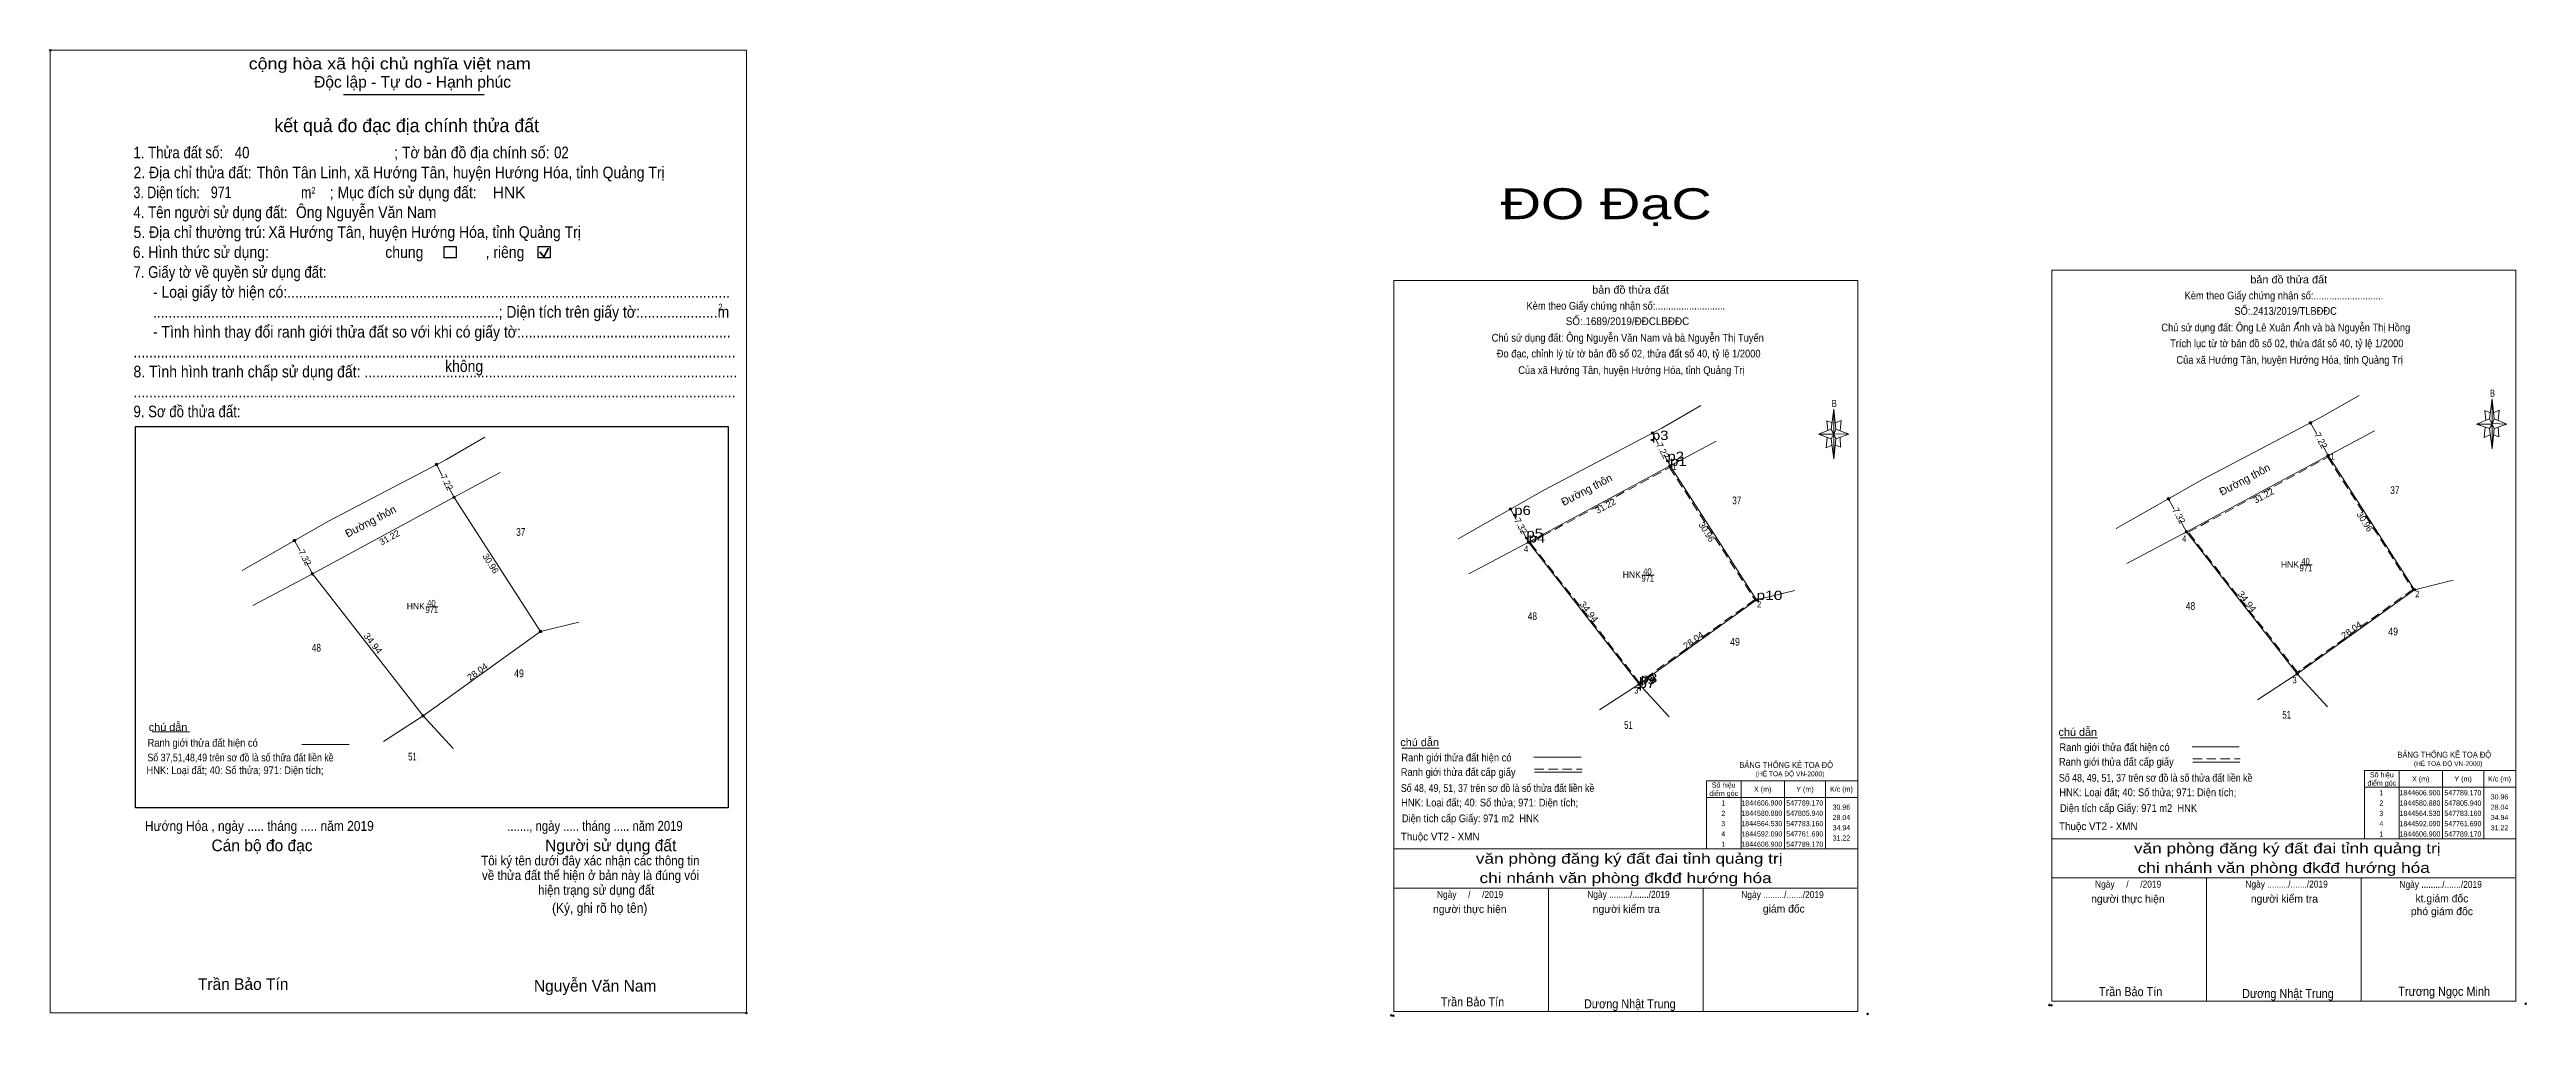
# Model space of a CAD drawing. Header units: metres. Extents: x 547475 to 547955, y 1844500 to 1844688.
import ezdxf
from ezdxf.enums import TextEntityAlignment as Align

# ---------------------------------------------------------------- set-up
doc = ezdxf.new("R2010")
doc.units = ezdxf.units.M
doc.header["$LTSCALE"] = 0.6
doc.header["$PDMODE"] = 32
doc.header["$PDSIZE"] = 0.3
doc.linetypes.add('MEDIUM_DASHED', pattern=[4.5, 3, -1.5])
for name, color, linetype, lineweight in [('1', 7, 'Continuous', 13), ('10', 7, 'Continuous', 13), ('13', 7, 'Continuous', 13), ('17', 7, 'Continuous', 13), ('2', 7, 'Continuous', 25), ('5', 7, 'Continuous', 13), ('6', 7, 'Continuous', 13), ('63', 7, 'Continuous', 13)]:
    doc.layers.add(name, color=color, linetype=linetype, lineweight=lineweight)
doc.layers.add('12', color=7, linetype='Continuous')
doc.layers.add('7', color=7, linetype='Continuous')

msp = doc.modelspace()

# ---------------------------------------------------------------- hatches: boundary and pattern name
at = {"layer": '1'}
for points in [[(547786.01, 1844613.26, 1), (547785.51, 1844613.26, 1)], [(547913.65, 1844615.25, 1), (547913.15, 1844615.25, 1)], [(547550.17, 1844607.14, 1), (547549.67, 1844607.14, 1)], [(547789.42, 1844606.9, 1), (547788.92, 1844606.9, 1)], [(547917.06, 1844608.89, 1), (547916.56, 1844608.89, 1)], [(547553.58, 1844600.78, 1), (547553.08, 1844600.78, 1)], [(547758.47, 1844598.53, 1), (547757.97, 1844598.53, 1)], [(547886.11, 1844600.52, 1), (547885.61, 1844600.52, 1)], [(547522.63, 1844592.41, 1), (547522.13, 1844592.41, 1)], [(547761.94, 1844592.09, 1), (547761.44, 1844592.09, 1)], [(547889.58, 1844594.08, 1), (547889.08, 1844594.08, 1)], [(547526.1, 1844585.97, 1), (547525.6, 1844585.97, 1)], [(547933.83, 1844582.87, 1), (547933.33, 1844582.87, 1)], [(547806.19, 1844580.88, 1), (547805.69, 1844580.88, 1)], [(547570.35, 1844574.76, 1), (547569.85, 1844574.76, 1)], [(547783.41, 1844564.53, 1), (547782.91, 1844564.53, 1)], [(547911.05, 1844566.52, 1), (547910.55, 1844566.52, 1)], [(547547.57, 1844558.41, 1), (547547.07, 1844558.41, 1)]]:
    msp.add_hatch(color=256, dxfattribs=at).paths.add_polyline_path(points)
at = {"layer": '5'}
msp.add_hatch(color=256, dxfattribs=at).paths.add_polyline_path([(547910.71, 1844634.4), (547911, 1844634.6), (547911.04, 1844634.63), (547911.07, 1844634.67), (547911.08, 1844634.7), (547911.06, 1844634.74), (547911.03, 1844634.77), (547910.97, 1844634.75), (547910.93, 1844634.71), (547910.91, 1844634.7), (547910.62, 1844634.4)])

# ---------------------------------------------------------------- linework, layer by layer
at = {"layer": '1', "linetype": 'MEDIUM_DASHED'}
for points in [[(547789.09, 1844606.57), (547805.6, 1844580.94), (547783.21, 1844564.87), (547762.07, 1844592.01)], [(547916.73, 1844608.56), (547933.24, 1844582.93), (547910.85, 1844566.86), (547889.71, 1844594)]]:
    msp.add_lwpolyline(points, close=True, dxfattribs=at)
at = {"layer": '1'}
for centre in [(547785.76, 1844613.26), (547913.4, 1844615.25), (547549.92, 1844607.14), (547789.17, 1844606.9), (547916.81, 1844608.89), (547553.33, 1844600.78), (547758.22, 1844598.53), (547885.86, 1844600.52), (547522.38, 1844592.41), (547761.69, 1844592.09), (547889.33, 1844594.08), (547525.85, 1844585.97), (547933.58, 1844582.87), (547805.94, 1844580.88), (547570.1, 1844574.76), (547783.16, 1844564.53), (547910.8, 1844566.52), (547547.32, 1844558.41)]:
    msp.add_circle(centre, 0.25, dxfattribs=at)
at = {"layer": '10'}
for p, q in [((547795.17, 1844618.57), (547787.55, 1844614.19)), ((547922.81, 1844620.56), (547915.19, 1844616.18)), ((547559.33, 1844612.45), (547551.71, 1844608.07)), ((547785.76, 1844613.26), (547786.95, 1844611.04)), ((547788.96, 1844606.79), (547798.13, 1844611.7)), ((547913.4, 1844615.25), (547914.59, 1844613.03)), ((547916.6, 1844608.78), (547925.77, 1844613.69)), ((547549.92, 1844607.14), (547551.11, 1844604.92)), ((547760.98, 1844591.71), (547788.96, 1844606.79)), ((547788.03, 1844609.03), (547789.17, 1844606.9)), ((547888.62, 1844593.7), (547916.6, 1844608.78)), ((547915.67, 1844611.02), (547916.81, 1844608.89)), ((547552.19, 1844602.91), (547553.33, 1844600.78)), ((547553.12, 1844600.67), (547562.29, 1844605.58)), ((547525.14, 1844585.59), (547553.12, 1844600.67)), ((547758.22, 1844598.53), (547759.31, 1844596.51)), ((547885.86, 1844600.52), (547886.95, 1844598.5)), ((547522.38, 1844592.41), (547523.47, 1844590.39)), ((547760.46, 1844594.38), (547761.69, 1844592.09)), ((547877.78, 1844587.94), (547888.62, 1844593.7)), ((547888.1, 1844596.37), (547889.33, 1844594.08)), ((547524.62, 1844588.26), (547525.85, 1844585.97)), ((547750.14, 1844585.95), (547760.98, 1844591.71)), ((547514.3, 1844579.83), (547525.14, 1844585.59)), ((547805.94, 1844580.88), (547813.4, 1844582.7)), ((547933.58, 1844582.87), (547941.04, 1844584.69)), ((547570.1, 1844574.76), (547577.56, 1844576.58)), ((547783.16, 1844564.53), (547775.48, 1844559.55)), ((547783.16, 1844564.53), (547789.03, 1844558.19)), ((547910.8, 1844566.52), (547903.12, 1844561.54)), ((547910.8, 1844566.52), (547916.67, 1844560.18)), ((547547.32, 1844558.41), (547539.64, 1844553.43)), ((547547.32, 1844558.41), (547553.19, 1844552.07))]:
    msp.add_line(p, q, dxfattribs=at)
for points in [[(547915.19, 1844616.18), (547892.31, 1844604.2), (547875.71, 1844594.73)], [(547787.55, 1844614.19), (547764.67, 1844602.21), (547748.07, 1844592.74)], [(547551.71, 1844608.07), (547528.83, 1844596.09), (547512.23, 1844586.62)], [(547789.17, 1844606.9), (547805.94, 1844580.88), (547783.16, 1844564.53), (547761.69, 1844592.09)], [(547916.81, 1844608.89), (547933.58, 1844582.87), (547910.8, 1844566.52), (547889.33, 1844594.08)], [(547553.33, 1844600.78), (547570.1, 1844574.76), (547547.32, 1844558.41), (547525.85, 1844585.97)]]:
    msp.add_lwpolyline(points, dxfattribs=at)
at = {"layer": '13'}
for p, q in [((547911.35, 1844587.67), (547913.7, 1844587.67)), ((547783.71, 1844585.68), (547786.06, 1844585.68)), ((547547.87, 1844579.56), (547550.22, 1844579.56))]:
    msp.add_line(p, q, dxfattribs=at)
at = {"layer": '17'}
for p, q in [((547494.81, 1844555.29), (547502.05, 1844555.29)), ((547864.81, 1844554.11), (547872.05, 1844554.11)), ((547737.17, 1844552.12), (547744.41, 1844552.12))]:
    msp.add_line(p, q, dxfattribs=at)
at = {"layer": '2'}
for p, q in [((547531.89, 1844678.94), (547559.19, 1844678.94)), ((547491.58, 1844614.55), (547606.52, 1844614.55)), ((547606.52, 1844614.55), (547606.52, 1844540.56))]:
    msp.add_line(p, q, dxfattribs=at)
at = {"layer": '2', "lineweight": 35}
for p, q in [((547569.97, 1844648.42), (547570.74, 1844647.42)), ((547570.74, 1844647.42), (547571.67, 1844649.09))]:
    msp.add_line(p, q, dxfattribs=at)
at = {"layer": '2', "lineweight": 13}
msp.add_lwpolyline([(547475.03, 1844687.5), (547610.03, 1844687.5), (547610.03, 1844500.77), (547475.03, 1844500.77)], close=True, dxfattribs=at)
at = {"layer": '2'}
for points in [[(547551.42, 1844649.42), (547553.74, 1844649.42), (547553.74, 1844647.26), (547551.42, 1844647.26)], [(547569.67, 1844649.42), (547571.99, 1844649.42), (547571.99, 1844647.26), (547569.67, 1844647.26)]]:
    msp.add_lwpolyline(points, close=True, dxfattribs=at)
msp.add_lwpolyline([(547606.52, 1844540.56), (547491.58, 1844540.56), (547491.58, 1844614.55)], dxfattribs=at)
for p in [(547475.03, 1844687.5), (547610.03, 1844500.77)]:
    msp.add_point(p, dxfattribs=at)
at = {"layer": '5'}
for p, q in [((547820.45, 1844614.02), (547820.95, 1844617.92)), ((547948.09, 1844616.01), (547948.59, 1844619.91)), ((547948.99, 1844616.01), (547951.49, 1844615.01)), ((547820.45, 1844612.12), (547817.95, 1844613.02)), ((547821.35, 1844612.12), (547820.95, 1844608.22)), ((547821.35, 1844614.02), (547823.85, 1844613.02)), ((547822.15, 1844612.42), (547822.25, 1844610.52)), ((547948.09, 1844614.11), (547945.59, 1844615.01)), ((547948.99, 1844614.11), (547948.59, 1844610.21)), ((547949.89, 1844612.51), (547948.89, 1844612.91)), ((547949.79, 1844614.41), (547949.89, 1844612.51)), ((547822.25, 1844610.52), (547821.25, 1844610.92)), ((547863.22, 1844534.57), (547953.22, 1844534.57)), ((547735.58, 1844532.58), (547825.58, 1844532.58)), ((547735.58, 1844524.98), (547825.38, 1844524.98)), ((547735.58, 1844524.98), (547825.38, 1844524.98)), ((547735.58, 1844524.98), (547825.38, 1844524.98)), ((547765.58, 1844501.08), (547765.58, 1844524.98)), ((547795.58, 1844501.08), (547795.58, 1844524.98)), ((547863.22, 1844526.97), (547953.02, 1844526.97)), ((547863.22, 1844526.97), (547953.02, 1844526.97)), ((547863.22, 1844526.97), (547953.02, 1844526.97)), ((547893.22, 1844503.07), (547893.22, 1844526.97)), ((547923.22, 1844503.07), (547923.22, 1844526.97))]:
    msp.add_line(p, q, dxfattribs=at)
for points in [[(547863.22, 1844644.87), (547953.22, 1844644.87), (547953.22, 1844503.07), (547863.22, 1844503.07)], [(547735.58, 1844642.88), (547825.58, 1844642.88), (547825.58, 1844501.08), (547735.58, 1844501.08)], [(547910.71, 1844634.4), (547911, 1844634.6), (547911.04, 1844634.63), (547911.07, 1844634.67), (547911.08, 1844634.7), (547911.06, 1844634.74), (547911.03, 1844634.77), (547910.97, 1844634.75), (547910.93, 1844634.71), (547910.91, 1844634.7), (547910.62, 1844634.4)], [(547820.95, 1844617.92), (547821.35, 1844614.02), (547820.95, 1844613.02)], [(547948.59, 1844615.01), (547945.59, 1844615.01), (547948.09, 1844616.01), (547948.99, 1844614.11), (547951.49, 1844615.01), (547948.59, 1844615.11)], [(547948.59, 1844619.91), (547948.99, 1844616.01), (547948.59, 1844615.01)], [(547820.95, 1844613.02), (547817.95, 1844613.02), (547820.45, 1844614.02), (547821.35, 1844612.12), (547823.85, 1844613.02), (547820.95, 1844613.12)], [(547820.95, 1844613.02), (547820.95, 1844608.22), (547820.45, 1844612.12)], [(547948.59, 1844615.01), (547948.59, 1844610.21), (547948.09, 1844614.11)]]:
    msp.add_lwpolyline(points, close=True, dxfattribs=at)
for points in [[(547948.59, 1844615.01), (547948.09, 1844616.01), (547945.59, 1844615.01)], [(547948.29, 1844617.21), (547947.19, 1844617.61), (547947.39, 1844615.71)], [(547948.89, 1844617.21), (547949.99, 1844617.71), (547949.79, 1844615.71)], [(547820.95, 1844613.02), (547820.45, 1844614.02), (547817.95, 1844613.02)], [(547819.65, 1844612.42), (547819.45, 1844610.42), (547820.55, 1844610.92)], [(547820.65, 1844615.22), (547819.55, 1844615.62), (547819.75, 1844613.72)], [(547820.95, 1844613.02), (547821.35, 1844612.12), (547823.85, 1844613.02)], [(547821.25, 1844615.22), (547822.35, 1844615.72), (547822.15, 1844613.72)], [(547947.29, 1844614.41), (547947.09, 1844612.41), (547948.19, 1844612.91)], [(547948.59, 1844615.01), (547948.99, 1844614.11), (547951.49, 1844615.01)], [(547825.58, 1844501.08), (547735.58, 1844501.08), (547735.58, 1844524.98)], [(547953.22, 1844503.07), (547863.22, 1844503.07), (547863.22, 1844526.97)]]:
    msp.add_lwpolyline(points, dxfattribs=at)
for p in [(547862.75, 1844502.3), (547863.15, 1844502.23), (547735.11, 1844500.31), (547735.51, 1844500.24)]:
    msp.add_point(p, dxfattribs=at)
at = {"layer": '6'}
for p, q in [((547523.83, 1844552.83), (547532.97, 1844552.83)), ((547762.77, 1844550.38), (547771.91, 1844550.38)), ((547890.41, 1844552.37), (547899.55, 1844552.37)), ((547890.55, 1844549.44), (547899.69, 1844549.44)), ((547762.91, 1844547.45), (547772.05, 1844547.45))]:
    msp.add_line(p, q, dxfattribs=at)
at = {"layer": '6', "linetype": 'MEDIUM_DASHED'}
for p, q in [((547890.55, 1844550.06), (547899.75, 1844550.06)), ((547762.91, 1844548.07), (547772.11, 1844548.07))]:
    msp.add_line(p, q, dxfattribs=at)
at = {"layer": '6'}
for p in [(547827.48, 1844500.58), (547955.12, 1844502.57)]:
    msp.add_point(p, dxfattribs=at)
at = {"layer": '63'}
for p, q in [((547802.94, 1844545.78), (547802.94, 1844532.58)), ((547811.34, 1844545.78), (547811.34, 1844532.58)), ((547819.34, 1844545.78), (547819.34, 1844532.58)), ((547923.86, 1844544.57), (547953.22, 1844544.57)), ((547930.58, 1844547.77), (547930.58, 1844534.57)), ((547938.98, 1844547.77), (547938.98, 1844534.57)), ((547946.98, 1844547.77), (547946.98, 1844534.57)), ((547796.22, 1844542.58), (547825.58, 1844542.58))]:
    msp.add_line(p, q, dxfattribs=at)
for points in [[(547796.22, 1844545.78), (547825.58, 1844545.78), (547825.58, 1844532.58), (547796.22, 1844532.58)], [(547923.86, 1844547.77), (547953.22, 1844547.77), (547953.22, 1844534.57), (547923.86, 1844534.57)]]:
    msp.add_lwpolyline(points, close=True, dxfattribs=at)
at = {"layer": '7'}
for p in [(547785.66, 1844611.92), (547788.68, 1844607.84), (547789.18, 1844606.88), (547758.96, 1844597.37), (547761.31, 1844592.89), (547761.75, 1844592.02), (547805.94, 1844580.88), (547783.08, 1844563.82), (547783.16, 1844564.53), (547783.47, 1844564.82)]:
    msp.add_point(p, dxfattribs=at)

# ---------------------------------------------------------------- texts
at = {"layer": '1'}
for p in [(547909.395, 1844587.15), (547781.755, 1844585.16), (547545.915, 1844579.04)]:
    msp.add_text('HNK', height=1.25, dxfattribs=at).set_placement(p, align=Align.CENTER)
for s, width, p in [('971', 0.8, (547912.5, 1844586.43)), ('40', 0.85, (547912.425, 1844587.75)), ('971', 0.8, (547784.86, 1844584.44)), ('40', 0.85, (547784.785, 1844585.76)), ('971', 0.8, (547549.02, 1844578.32)), ('40', 0.85, (547548.945, 1844579.64))]:
    msp.add_text(s, height=1.25, dxfattribs=dict(at, width=width)).set_placement(p, align=Align.CENTER)
for s, height, width, p in [('BẢNG THỐNG KÊ TOẠ ĐỘ ', 1.15, 0.95, (547802.6, 1844548.3)), ('BẢNG THỐNG KÊ TOẠ ĐỘ ', 1.15, 0.95, (547930.24, 1844550.29)), ('(HỆ TOẠ ĐỘ VN-2000)', 0.93, 0.9, (547933.44, 1844548.67)), ('(HỆ TOẠ ĐỘ VN-2000)', 0.93, 0.9, (547805.8, 1844546.68))]:
    msp.add_text(s, height=height, dxfattribs=dict(at, width=width)).set_placement(p)
at = {"layer": '10'}
for s, rotation, p in [('7.22', 298.199, (547787.1975, 1844609.5453)), ('7.22', 298.199, (547914.8402, 1844611.5303)), ('7.22', 298.199, (547551.3602, 1844603.4203)), ('7.32', 298.317, (547759.6736, 1844594.9315)), ('7.32', 298.317, (547887.3136, 1844596.9215)), ('7.32', 298.317, (547523.8336, 1844588.8115))]:
    msp.add_text(s, height=1.25, rotation=rotation, dxfattribs=at).set_placement(p, align=Align.CENTER)
at = {"layer": '12'}
for s, width, p in [('p3', 1.2, (547785.66, 1844611.92)), ('p2', 1.2, (547788.68, 1844607.84)), ('p1', 1.2, (547789.18, 1844606.88)), ('p6', 1.2, (547758.96, 1844597.37)), ('p5', 1.2, (547761.31, 1844592.89)), ('p4', 1.2, (547761.75, 1844592.02)), ('p10', 1.25, (547805.94, 1844580.88)), ('p7', 1.2, (547783.08, 1844563.82)), ('p9', 1.2, (547783.16, 1844564.53)), ('p8', 1.2, (547783.47, 1844564.82))]:
    msp.add_text(s, height=1.8, dxfattribs=dict(at, width=width)).set_placement(p)
at = {"layer": '13'}
for p in [(547900.9721, 1844603.5816), (547773.3321, 1844601.5916), (547537.4921, 1844595.4716)]:
    msp.add_text('Đường thôn', height=1.5, rotation=27.637, dxfattribs=at).set_placement(p, align=Align.CENTER)
for s, width, p in [('37', 0.8, (547929.755, 1844601.43)), ('37', 0.8, (547802.115, 1844599.44)), ('37', 0.8, (547566.275, 1844593.32)), ('48', 0.8, (547762.475, 1844576.99)), ('48', 0.8, (547890.115, 1844578.98)), ('49', 0.85, (547801.77, 1844572.02)), ('49', 0.85, (547929.41, 1844574.01)), ('48', 0.8, (547526.635, 1844570.87)), ('49', 0.85, (547565.93, 1844565.9)), ('51', 0.75, (547908.755, 1844557.86)), ('51', 0.75, (547781.115, 1844555.87)), ('51', 0.75, (547545.275, 1844549.75))]:
    msp.add_text(s, height=1.5, dxfattribs=dict(at, width=width)).set_placement(p, align=Align.CENTER)
at = {"layer": '2'}
for s, height, width, p in [('cộng hòa xã hội chủ nghĩa việt nam', 2.253, 1.15, (547513.51, 1844683.8)), ('1. Thửa đất số:', 2.253, 0.85, (547491.16, 1844666.55)), ('40', 2.25, 0.85, (547510.81, 1844666.55)), ('; Tờ bản đồ địa chính số:', 2.253, 0.9, (547541.72, 1844666.55)), ('02', 2.25, 0.85, (547572.74, 1844666.57)), ('2. Địa chỉ thửa đất:', 2.253, 0.9, (547491.16, 1844662.68)), ('Thôn Tân Linh, xã Hướng Tân, huyện Hướng Hóa, tỉnh Quảng Trị', 2.25, 0.9, (547515.05, 1844662.68)), ('3. Diện tích:', 2.253, 0.8, (547491.16, 1844658.81)), ('971', 2.25, 0.8, (547506.16, 1844658.83)), ('m', 2.253, 0.8, (547523.65, 1844658.81)), ('2', 1.288, 0.8, (547525.67, 1844659.72)), ('; Mục đích sử dụng đất:', 2.253, 0.9, (547529.23, 1844658.81)), ('4. Tên người sử dụng đất:', 2.253, 0.85, (547491.16, 1844654.95)), ('Ông Nguyễn Văn Nam', 2.25, 0.9, (547522.67, 1844654.97)), ('6. Hình thức sử dụng:', 2.253, 0.9, (547491.03, 1844647.23)), ('5. Địa chỉ thường trú:', 2.253, 0.9, (547491.16, 1844651.09)), ('Xã Hướng Tân, huyện Hướng Hóa, tỉnh Quảng Trị', 2.25, 0.9, (547517.32, 1844651.12)), ('chung                , riêng', 2.253, 0.9, (547540, 1844647.23)), ('7. Giấy tờ về quyền sử dụng đất:', 2.253, 0.85, (547491.16, 1844643.37)), ('     - Loại giấy tờ hiện có:..................................................................................................................', 2.253, 0.9, (547491.16, 1844639.5)), ('     .........................................................................................; Diện tích trên giấy tờ:....................m', 2.253, 0.9, (547491.16, 1844635.63)), ('2', 1.288, 0.8, (547604.61, 1844637.05)), ('     - Tình hình thay đổi ranh giới thửa đất so với khi có giấy tờ:......................................................', 2.253, 0.9, (547491.16, 1844631.77)), ('8. Tình hình tranh chấp sử dụng đất: ................................................................................................', 2.253, 0.9, (547491.16, 1844624.05)), ('...........................................................................................................................................................', 2.253, 0.9, (547491.16, 1844627.91)), ('không', 2.254, 0.9, (547551.59, 1844625.11)), ('9. Sơ đồ thửa đất:', 2.253, 0.85, (547491.16, 1844616.32)), ('...........................................................................................................................................................', 2.253, 0.9, (547491.16, 1844620.19)), ('Hướng Hóa , ngày ..... tháng ..... năm 2019', 1.93, 0.9, (547493.37, 1844536.09)), ('......., ngày ..... tháng ..... năm 2019', 1.93, 0.85, (547563.66, 1844536.09)), ('(Ký, ghi rõ họ tên)', 1.932, 0.9, (547572.34, 1844520.19))]:
    msp.add_text(s, height=height, dxfattribs=dict(at, width=width)).set_placement(p)
for s, height, p in [('Độc lập - Tự do - Hạnh phúc', 2.253, (547526.19, 1844680.25)), ('HNK', 2.25, (547560.83, 1844658.8)), ('Cán bộ đo đạc', 2.254, (547506.29, 1844532.15)), ('Người sử dụng đất', 2.253, (547571, 1844532.15)), ('Trần Bảo Tín', 2.25, (547503.65, 1844505.25)), ('Nguyễn Văn Nam', 2.25, (547568.82, 1844504.91))]:
    msp.add_text(s, height=height, dxfattribs=at).set_placement(p)
for s, height, p in [('kết quả đo đạc địa chính thửa đất', 2.576, (547544.155, 1844671.63)), ('.', 0.644, (547610.0086, 1844500.41))]:
    msp.add_text(s, height=height, dxfattribs=at).set_placement(p, align=Align.CENTER)
at = {"layer": '2', "width": 0.9}
for s, p in [('Tôi ký tên dưới đây xác nhận các thông tin', (547579.77, 1844529.39)), ('về thửa đất thể hiện ở bản này là đúng vói', (547579.8, 1844526.55)), ('hiện trạng sử dụng đất', (547580.92, 1844523.69))]:
    msp.add_text(s, height=1.862, dxfattribs=at).set_placement(p, align=Align.CENTER)
at = {"layer": '5'}
for s, height, width, p in [('ĐO ĐạC', 6, 1.35, (547776.795, 1844654.74)), ('bản đồ thửa đất', 1.5, 1.05, (547781.52, 1844640.3)), ('Kèm theo Giấy chứng nhận số:...........................', 1.5, 0.9, (547908.24, 1844639.18)), ('bản đồ thửa đất', 1.5, 1.05, (547909.16, 1844642.29)), ('Kèm theo Giấy chứng nhận số:...........................', 1.5, 0.9, (547780.6, 1844637.19)), ('SỐ:.1689/2019/ĐĐCLBĐĐC', 1.5, 0.95, (547780.915, 1844634.2)), ('SỐ:.2413/2019/TLBĐĐC', 1.5, 0.9, (547908.56, 1844636.19)), ('Chủ sử dụng đất: Ông Nguyễn Văn Nam và bà Nguyễn Thị Tuyến', 1.5, 0.9, (547780.965, 1844630.99)), ('Chủ sử dụng đất: Ông Lê Xuân Anh và bà Nguyễn Thị Hồng', 1.5, 0.9, (547908.595, 1844632.98)), ('Trích lục từ tờ bản đồ số 02, thửa đất số 40, tỷ lệ 1/2000 ', 1.5, 0.9, (547909.035, 1844629.91)), ('Đo đạc, chỉnh lý từ tờ bản đồ số 02, thửa đất số 40, tỷ lệ 1/2000 ', 1.5, 0.9, (547781.395, 1844627.92)), ('Của xã Hướng Tân, huyện Hướng Hóa, tỉnh Quảng Trị', 1.5, 0.9, (547781.69, 1844624.71)), ('Của xã Hướng Tân, huyện Hướng Hóa, tỉnh Quảng Trị', 1.5, 0.9, (547909.33, 1844626.7)), ('B', 1.378, 0.8, (547948.67, 1844620.31)), ('B', 1.378, 0.8, (547821.03, 1844618.32)), ('văn phòng đăng ký đất đai tỉnh quảng trị', 2, 1.25, (547781.245, 1844529.72)), ('văn phòng đăng ký đất đai tỉnh quảng trị', 2, 1.25, (547908.885, 1844531.71)), ('chi nhánh văn phòng đkđđ hướng hóa', 2, 1.25, (547908.195, 1844527.95)), ('chi nhánh văn phòng đkđđ hướng hóa', 2, 1.25, (547780.555, 1844525.96)), ('Ngày     /     /2019', 1.35, 0.9, (547878.02, 1844525.08)), ('Ngày ........./......./2019', 1.35, 0.9, (547908.745, 1844525.09)), ('Ngày ........./......./2019', 1.35, 0.9, (547938.625, 1844525.04)), ('Ngày     /     /2019', 1.35, 0.9, (547750.38, 1844523.09)), ('Ngày ........./......./2019', 1.35, 0.9, (547781.105, 1844523.1)), ('Ngày ........./......./2019', 1.35, 0.9, (547810.985, 1844523.05)), ('Trần Bảo Tín', 1.75, 0.9, (547878.5, 1844504.03)), ('Dương Nhật Trung', 1.75, 0.9, (547909.005, 1844503.67)), ('Trương Ngọc Minh', 1.75, 0.9, (547939.305, 1844504.09)), ('Trần Bảo Tín', 1.75, 0.9, (547750.86, 1844502.04)), ('Dương Nhật Trung', 1.75, 0.9, (547781.365, 1844501.68))]:
    msp.add_text(s, height=height, dxfattribs=dict(at, width=width)).set_placement(p, align=Align.CENTER)
for s, p in [('người thực hiện', (547750.33, 1844520.17)), ('người kiểm tra', (547780.685, 1844520.19)), ('giám đốc', (547811.235, 1844520.25)), ('người thực hiện', (547877.97, 1844522.16)), ('người kiểm tra', (547908.325, 1844522.18)), ('phó giám đốc', (547938.87, 1844519.74)), ('kt.giám đốc', (547938.875, 1844522.24))]:
    msp.add_text(s, height=1.5, dxfattribs=at).set_placement(p, align=Align.CENTER)
at = {"layer": '6'}
for s, width, p in [('Ranh giới thửa đất hiện có ', 0.9, (547493.9, 1844552.42)), ('chú dẫn', 1.05, (547494.12, 1844555.46)), ('chú dẫn', 1.05, (547736.86, 1844552.53)), ('chú dẫn', 1.05, (547864.5, 1844554.52)), ('HNK: Loại đất; 40: Số thửa; 971: Diện tích;', 0.9, (547493.69, 1844547.11)), ('Số 37,51,48,49 trên sơ đồ là số thửa đất liền kề', 0.85, (547493.87, 1844549.57)), ('Ranh giới thửa đất hiện có ', 0.9, (547737.06, 1844549.57)), ('Ranh giới thửa đất cấp giấy', 0.9, (547864.59, 1844548.74)), ('Ranh giới thửa đất hiện có ', 0.9, (547864.7, 1844551.56)), ('Số 48, 49, 51, 37 trên sơ đồ là số thửa đất liền kề', 0.85, (547736.96, 1844543.64)), ('Ranh giới thửa đất cấp giấy', 0.9, (547736.95, 1844546.75)), ('Số 48, 49, 51, 37 trên sơ đồ là số thửa đất liền kề', 0.85, (547864.6, 1844545.63)), ('HNK: Loại đất; 40: Số thửa; 971: Diện tích;', 0.9, (547864.67, 1844542.82)), ('HNK: Loại đất; 40: Số thửa; 971: Diện tích;', 0.9, (547737.03, 1844540.83)), ('Diện tích cấp Giấy: 971 m2  HNK', 0.9, (547737.16, 1844537.77)), ('Diện tích cấp Giấy: 971 m2  HNK', 0.9, (547864.8, 1844539.76)), ('Thuộc VT2 - XMN', 0.95, (547736.96, 1844534.24)), ('Thuộc VT2 - XMN', 0.95, (547864.6, 1844536.23))]:
    msp.add_text(s, height=1.5, dxfattribs=dict(at, width=width)).set_placement(p)
at = {"layer": '63'}
for s, height, width, p in [(' 1', 1.25, 0.75, (547790.43, 1844606.09)), (' 1', 1.25, 0.75, (547918.07, 1844608.08)), (' 4', 1.25, 0.85, (547889.3, 1844592.15)), (' 4', 1.25, 0.85, (547761.66, 1844590.16)), (' 2', 1.25, 0.85, (547934.51, 1844581.42)), (' 2', 1.25, 0.85, (547806.87, 1844579.43)), (' 3', 1.25, 0.8, (547783.05, 1844562.73)), (' 3', 1.25, 0.8, (547910.69, 1844564.72)), ('30.96', 1, 0.85, (547824.1, 1844540.2)), ('28.04', 1, 0.85, (547824.11, 1844538.2)), ('30.96', 1, 0.85, (547951.74, 1844542.19)), ('34.94', 1, 0.85, (547951.75, 1844538.19)), ('28.04', 1, 0.85, (547951.75, 1844540.19)), ('31.22', 1, 0.85, (547824.1, 1844534.2)), ('34.94', 1, 0.85, (547824.11, 1844536.2)), ('31.22', 1, 0.85, (547951.74, 1844536.19))]:
    msp.add_text(s, height=height, dxfattribs=dict(at, width=width)).set_placement(p, align=Align.RIGHT)
for s, rotation, p in [('31.22', 28.322, (547904.5885, 1844600.5478)), ('31.22', 28.322, (547776.9485, 1844598.5578)), ('30.96', 302.802, (547923.3897, 1844595.7286)), ('31.22', 28.322, (547541.1085, 1844592.4378)), ('30.96', 302.802, (547795.7465, 1844593.7436)), ('30.96', 302.802, (547559.9097, 1844587.6186))]:
    msp.add_text(s, height=1.25, rotation=rotation, dxfattribs=at).set_placement(p, align=Align.CENTER)
for s, rotation, width, p in [('34.94', 307.92, 1.1, (547900.6046, 1844580.2041)), ('34.94', 307.92, 1.1, (547772.9646, 1844578.2141)), ('34.94', 307.92, 1.1, (547537.1246, 1844572.0941)), ('28.04', 35.668, 1.05, (547794.0706, 1844572.561)), ('28.04', 35.668, 1.05, (547921.7106, 1844574.551)), ('28.04', 35.668, 1.05, (547558.2306, 1844566.441))]:
    msp.add_text(s, height=1.25, rotation=rotation, dxfattribs=dict(at, width=width)).set_placement(p, align=Align.CENTER)
for s, width, p in [('điểm góc', 0.9, (547799.585, 1844542.88)), ('Số hiệu', 0.85, (547799.58, 1844544.48)), ('X (m)', 0.95, (547807.135, 1844543.68)), ('Y (m)', 0.95, (547815.34, 1844543.68)), ('K/c (m)', 0.95, (547822.41, 1844543.68)), ('điểm góc', 0.9, (547927.225, 1844544.87)), ('Số hiệu', 0.85, (547927.22, 1844546.47)), (' 1', 0.75, (547926.935, 1844542.99)), ('1844606.900', 0.85, (547934.615, 1844542.99)), ('X (m)', 0.95, (547934.775, 1844545.67)), ('547789.170', 0.85, (547942.94, 1844542.99)), ('Y (m)', 0.95, (547942.98, 1844545.67)), ('K/c (m)', 0.95, (547950.05, 1844545.67)), (' 2', 0.85, (547799.305, 1844539)), (' 1', 0.75, (547799.295, 1844541)), ('1844606.900', 0.85, (547806.975, 1844541)), ('1844580.880', 0.85, (547806.975, 1844539)), ('547789.170', 0.85, (547815.3, 1844541)), ('547805.940', 0.85, (547815.3, 1844539)), (' 3', 0.8, (547926.93, 1844538.99)), (' 2', 0.85, (547926.945, 1844540.99)), ('1844580.880', 0.85, (547934.615, 1844540.99)), ('1844564.530', 0.85, (547934.615, 1844538.99)), ('547805.940', 0.85, (547942.94, 1844540.99)), ('547783.160', 0.85, (547942.94, 1844538.99)), (' 4', 0.85, (547799.3, 1844535)), (' 3', 0.8, (547799.29, 1844537)), ('1844564.530', 0.85, (547806.975, 1844537)), ('1844592.090', 0.85, (547806.975, 1844535)), ('547783.160', 0.85, (547815.3, 1844537)), ('547761.690', 0.85, (547815.3, 1844535)), (' 4', 0.85, (547926.94, 1844536.99)), (' 1', 0.75, (547926.935, 1844534.99)), ('1844592.090', 0.85, (547934.615, 1844536.99)), ('1844606.900', 0.85, (547934.615, 1844534.99)), ('547761.690', 0.85, (547942.94, 1844536.99)), ('547789.170', 0.85, (547942.94, 1844534.99)), (' 1', 0.75, (547799.295, 1844533)), ('1844606.900', 0.85, (547806.975, 1844533)), ('547789.170', 0.85, (547815.3, 1844533))]:
    msp.add_text(s, height=1, dxfattribs=dict(at, width=width)).set_placement(p, align=Align.CENTER)

doc.saveas('drawing.dxf')
